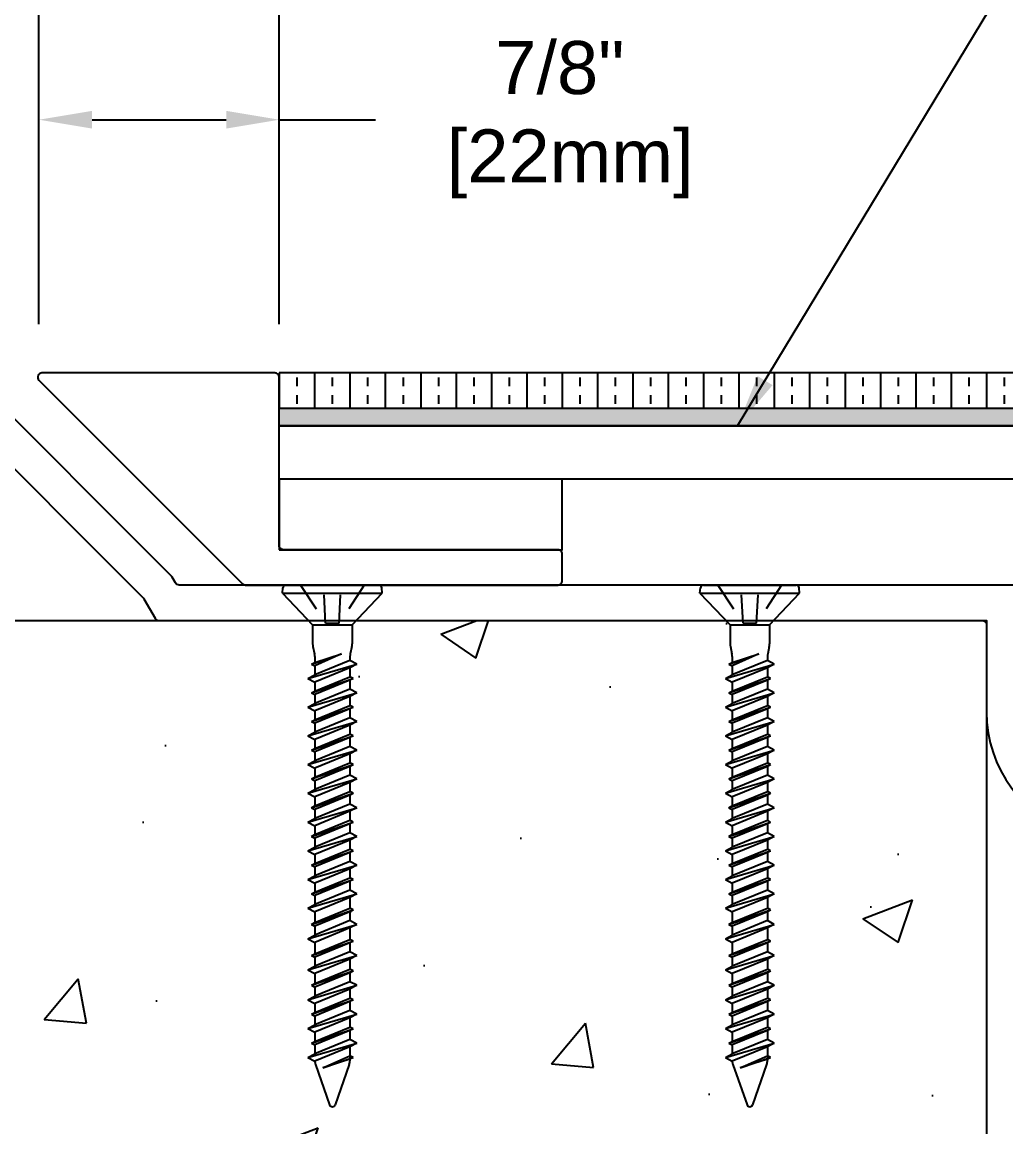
# Model space of a CAD drawing. Header units: inches. Extents: x -2.5 to 41.1, y -5.8 to 5.
# Drawn here: x 3.857 to 7.334, y -2.573 to 1.335 of the extents above; entities that cross this region are included whole.
import ezdxf

# ---------------------------------------------------------------- set-up
doc = ezdxf.new("R2010")
doc.units = ezdxf.units.IN
doc.header["$MEASUREMENT"] = 0
doc.linetypes.add('DASHED', pattern=[0.75, 0.5, -0.25])
for name, color, linetype in [('Anchors', 4, 'Continuous'), ('Conditions', 1, 'Continuous'), ('Dimensions', 3, 'Continuous'), ('Metals', 7, 'Continuous'), ('Text', 2, 'Continuous')]:
    doc.layers.add(name, color=color, linetype=linetype)
doc.styles.add('ARIAL', font='arial.ttf')
doc.dimstyles.new('Arial', dxfattribs={"dimscale": 1.5, "dimtxt": 0.125, "dimasz": 0.125, "dimexe": 0.125, "dimexo": 0.125, "dimgap": 0.125, "dimtad": 0, "dimtih": 1, "dimtoh": 1, "dimdec": 4, "dimzin": 0, "dimdsep": 46, "dimlunit": 4, "dimtxsty": 'ARIAL', "dimcen": 0.125, "dimadec": 0, "dimazin": 0, "dimtfac": 1, "dimtdec": 4, "dimtofl": 0, "dimtmove": 0, "dimatfit": 3, "dimfxl": 0, "dimfrac": 2, "dimtolj": 1, "dimtzin": 0, "dimarcsym": 0})

# ---------------------------------------------------------------- blocks, each defined once
blk = doc.blocks.new('*D14')
at = {"layer": 'Defpoints', "color": 0}
for p in [(3.6659, 4.1253), (3.1659, 0.0837), (3.6659, 0.0937)]:
    blk.add_point(p, dxfattribs=at)
at = {"layer": 'Dimensions', "color": 0, "lineweight": -2}
for p, q in [((3.1659, 0.2712), (3.1659, 4.3128)), ((3.6659, 0.2812), (3.6659, 4.3128)), ((2.9784, 4.1253), (2.7909, 4.1253)), ((3.8534, 4.1253), (4.0409, 4.1253))]:
    blk.add_line(p, q, dxfattribs=at)
at = {"layer": 'Dimensions', "color": 0}
for points in [[(2.9784, 4.1566), (2.9784, 4.0941), (3.1659, 4.1253)], [(3.8534, 4.1566), (3.8534, 4.0941), (3.6659, 4.1253)]]:
    blk.add_solid(points, dxfattribs=at)
at = {"layer": 'Dimensions', "color": 0, "insert": (4.6841, 4.1253), "char_height": 0.1875, "attachment_point": 5, "style": 'ARIAL'}
blk.add_mtext('\\A1;1/2"\\P [13mm]', dxfattribs=at)
blk = doc.blocks.new('*D16')
at = {"layer": 'Defpoints', "color": 0}
for p in [(15.3653, 4.5514), (3.1659, 0.0837), (15.3653, 0.0837)]:
    blk.add_point(p, dxfattribs=at)
at = {"layer": 'Dimensions', "color": 0, "lineweight": -2}
for p, q in [((3.1659, 0.2712), (3.1659, 4.7389)), ((15.3653, 0.2712), (15.3653, 4.7389)), ((3.3534, 4.5514), (8.6534, 4.5514)), ((15.1778, 4.5514), (10.0917, 4.5514))]:
    blk.add_line(p, q, dxfattribs=at)
at = {"layer": 'Dimensions', "color": 0}
for points in [[(3.3534, 4.5827), (3.3534, 4.5202), (3.1659, 4.5514)], [(15.1778, 4.5827), (15.1778, 4.5202), (15.3653, 4.5514)]]:
    blk.add_solid(points, dxfattribs=at)
at = {"layer": 'Dimensions', "color": 0, "insert": (9.3725, 4.5514), "char_height": 0.1875, "attachment_point": 5, "style": 'ARIAL'}
blk.add_mtext('\\A1;1\'-0 3/16"\\P [310mm]', dxfattribs=at)
blk = doc.blocks.new('A$C63CB1885')
for p, q in [((-0.1762, 0), (-0.1747, 0.0182)), ((-0.1762, 0), (0.1762, 0)), ((-0.1762, 0), (-0.0698, -0.1125)), ((-0.1634, 0.0285), (0.1634, 0.0285)), ((0.0698, -0.1125), (0.1762, 0)), ((0.1762, 0), (0.1747, 0.0182)), ((-0.0698, -0.1125), (0.0698, -0.1125)), ((-0.0698, -0.1125), (-0.0698, -0.1796)), ((0.0698, -0.1125), (0.0698, -0.1796)), ((-0.0687, -0.1892), (-0.0633, -0.2152)), ((0.0687, -0.1892), (0.0633, -0.2152)), ((-0.0737, -0.2511), (0.0321, -0.2146)), ((-0.0623, -0.2248), (-0.0622, -0.2449)), ((-0.0622, -0.2449), (0.0321, -0.2146)), ((0.0321, -0.2146), (-0.0622, -0.2573)), ((0.0622, -0.2248), (0.0622, -0.2382)), ((-0.0863, -0.3019), (0.0862, -0.2511)), ((-0.0737, -0.2511), (-0.0622, -0.2449)), ((-0.0737, -0.2511), (-0.0622, -0.2573)), ((0.0622, -0.2382), (-0.0622, -0.289)), ((-0.0622, -0.2573), (-0.0622, -0.289)), ((0.0622, -0.264), (-0.0622, -0.3148)), ((0.0862, -0.2511), (0.0622, -0.264)), ((0.0622, -0.264), (0.0622, -0.2957)), ((0.0862, -0.2511), (0.0622, -0.2382)), ((-0.0863, -0.3019), (-0.0622, -0.289)), ((-0.0863, -0.3019), (-0.0622, -0.3148)), ((-0.0737, -0.3527), (0.0737, -0.3019)), ((-0.0622, -0.3465), (0.0622, -0.2957)), ((0.0622, -0.308), (-0.0622, -0.3588)), ((0.0737, -0.3019), (0.0622, -0.2957)), ((0.0737, -0.3019), (0.0622, -0.308)), ((0.0622, -0.308), (0.0622, -0.3397)), ((-0.0737, -0.3527), (-0.0622, -0.3465)), ((-0.0622, -0.3148), (-0.0622, -0.3465)), ((0.0622, -0.3397), (-0.0622, -0.3905)), ((0.0862, -0.3527), (0.0622, -0.3397)), ((-0.0863, -0.4034), (0.0862, -0.3527)), ((-0.0863, -0.4034), (-0.0622, -0.3905)), ((-0.0737, -0.3527), (-0.0622, -0.3588)), ((-0.0622, -0.3588), (-0.0622, -0.3905)), ((0.0622, -0.3656), (-0.0622, -0.4164)), ((0.0862, -0.3527), (0.0622, -0.3656)), ((0.0622, -0.3656), (0.0622, -0.3973)), ((-0.0863, -0.4034), (-0.0622, -0.4164)), ((-0.0737, -0.4542), (0.0737, -0.4034)), ((-0.0622, -0.4481), (0.0622, -0.3973)), ((0.0622, -0.4096), (-0.0622, -0.4604)), ((-0.0622, -0.4164), (-0.0622, -0.4481)), ((0.0737, -0.4034), (0.0622, -0.3973)), ((0.0737, -0.4034), (0.0622, -0.4096)), ((0.0622, -0.4096), (0.0622, -0.4413)), ((-0.0863, -0.505), (0.0862, -0.4542)), ((-0.0737, -0.4542), (-0.0622, -0.4481)), ((-0.0737, -0.4542), (-0.0622, -0.4604)), ((0.0622, -0.4413), (-0.0622, -0.4921)), ((-0.0622, -0.4604), (-0.0622, -0.4921)), ((0.0622, -0.4671), (-0.0622, -0.5179)), ((0.0862, -0.4542), (0.0622, -0.4671)), ((0.0622, -0.4671), (0.0622, -0.4988)), ((0.0862, -0.4542), (0.0622, -0.4413)), ((-0.0863, -0.505), (-0.0622, -0.4921)), ((-0.0863, -0.505), (-0.0622, -0.5179)), ((-0.0737, -0.5558), (0.0737, -0.505)), ((-0.0622, -0.5496), (0.0622, -0.4988)), ((0.0737, -0.505), (0.0622, -0.4988)), ((0.0737, -0.505), (0.0622, -0.5112)), ((0.0622, -0.5112), (-0.0622, -0.5619)), ((-0.0622, -0.5179), (-0.0622, -0.5496)), ((0.0622, -0.5429), (-0.0622, -0.5936)), ((0.0622, -0.5112), (0.0622, -0.5429)), ((0.0862, -0.5558), (0.0622, -0.5429)), ((-0.0863, -0.6066), (0.0862, -0.5558)), ((-0.0737, -0.5558), (-0.0622, -0.5496)), ((-0.0737, -0.5558), (-0.0622, -0.5619)), ((-0.0622, -0.5619), (-0.0622, -0.5936)), ((0.0622, -0.5687), (-0.0622, -0.6195)), ((0.0862, -0.5558), (0.0622, -0.5687)), ((0.0622, -0.5687), (0.0622, -0.6004)), ((-0.0863, -0.6066), (-0.0622, -0.5936)), ((-0.0863, -0.6066), (-0.0622, -0.6195)), ((-0.0737, -0.6573), (0.0737, -0.6066)), ((-0.0622, -0.6512), (0.0622, -0.6004)), ((0.0622, -0.6127), (-0.0622, -0.6635)), ((-0.0622, -0.6195), (-0.0622, -0.6512)), ((0.0737, -0.6066), (0.0622, -0.6004)), ((0.0737, -0.6066), (0.0622, -0.6127)), ((0.0622, -0.6127), (0.0622, -0.6444)), ((-0.0863, -0.7081), (0.0862, -0.6573)), ((-0.0737, -0.6573), (-0.0622, -0.6512)), ((-0.0737, -0.6573), (-0.0622, -0.6635)), ((0.0622, -0.6444), (-0.0622, -0.6952)), ((-0.0622, -0.6635), (-0.0622, -0.6952)), ((0.0862, -0.6573), (0.0622, -0.6703)), ((0.0862, -0.6573), (0.0622, -0.6444)), ((-0.0863, -0.7081), (-0.0622, -0.6952)), ((0.0622, -0.6703), (-0.0622, -0.721)), ((-0.0622, -0.7527), (0.0622, -0.702)), ((0.0622, -0.6703), (0.0622, -0.702)), ((0.0737, -0.7081), (0.0622, -0.702)), ((-0.0863, -0.7081), (-0.0622, -0.721)), ((-0.0737, -0.7589), (0.0737, -0.7081)), ((0.0622, -0.7143), (-0.0622, -0.7651)), ((-0.0622, -0.721), (-0.0622, -0.7527)), ((0.0737, -0.7081), (0.0622, -0.7143)), ((0.0622, -0.7143), (0.0622, -0.746)), ((-0.0863, -0.8097), (0.0862, -0.7589)), ((-0.0737, -0.7589), (-0.0622, -0.7527)), ((-0.0737, -0.7589), (-0.0622, -0.7651)), ((0.0622, -0.746), (-0.0622, -0.7968)), ((-0.0622, -0.7651), (-0.0622, -0.7967)), ((0.0622, -0.7718), (-0.0622, -0.8226)), ((0.0862, -0.7589), (0.0622, -0.7718)), ((0.0622, -0.7718), (0.0622, -0.8035)), ((0.0862, -0.7589), (0.0622, -0.746)), ((-0.0863, -0.8097), (-0.0622, -0.7968)), ((-0.0863, -0.8097), (-0.0622, -0.8226)), ((-0.0737, -0.8605), (0.0737, -0.8097)), ((-0.0622, -0.8543), (0.0622, -0.8035)), ((0.0622, -0.8159), (-0.0622, -0.8666)), ((0.0737, -0.8097), (0.0622, -0.8035)), ((0.0737, -0.8097), (0.0622, -0.8159)), ((0.0622, -0.8159), (0.0622, -0.8475)), ((-0.0737, -0.8605), (-0.0622, -0.8543)), ((-0.0622, -0.8226), (-0.0622, -0.8543)), ((0.0622, -0.8475), (-0.0622, -0.8983)), ((0.0862, -0.8605), (0.0622, -0.8475)), ((-0.0863, -0.9112), (0.0862, -0.8605)), ((-0.0863, -0.9112), (-0.0622, -0.8983)), ((-0.0737, -0.8605), (-0.0622, -0.8666)), ((-0.0622, -0.8666), (-0.0622, -0.8983)), ((0.0622, -0.8734), (-0.0622, -0.9242)), ((0.0862, -0.8605), (0.0622, -0.8734)), ((0.0622, -0.8734), (0.0622, -0.9051)), ((-0.0863, -0.9112), (-0.0622, -0.9242)), ((-0.0737, -0.962), (0.0737, -0.9112)), ((-0.0622, -0.9559), (0.0622, -0.9051)), ((0.0622, -0.9174), (-0.0622, -0.9682)), ((-0.0622, -0.9242), (-0.0622, -0.9558)), ((0.0737, -0.9112), (0.0622, -0.9051)), ((0.0737, -0.9112), (0.0622, -0.9174)), ((0.0622, -0.9174), (0.0622, -0.9491)), ((-0.0863, -1.0128), (0.0862, -0.962)), ((-0.0737, -0.962), (-0.0622, -0.9559)), ((-0.0737, -0.962), (-0.0622, -0.9682)), ((0.0622, -0.9491), (-0.0622, -0.9999)), ((-0.0622, -0.9682), (-0.0622, -0.9999)), ((0.0622, -0.975), (-0.0622, -1.0257)), ((0.0862, -0.962), (0.0622, -0.975)), ((0.0622, -0.975), (0.0622, -1.0066)), ((0.0862, -0.962), (0.0622, -0.9491)), ((-0.0863, -1.0128), (-0.0622, -0.9999)), ((-0.0863, -1.0128), (-0.0622, -1.0257)), ((-0.0737, -1.0636), (0.0737, -1.0128)), ((-0.0622, -1.0574), (0.0622, -1.0066)), ((0.0737, -1.0128), (0.0622, -1.0066)), ((0.0737, -1.0128), (0.0622, -1.019)), ((0.0622, -1.019), (-0.0622, -1.0698)), ((-0.0622, -1.0257), (-0.0622, -1.0574)), ((0.0622, -1.0507), (-0.0622, -1.1015)), ((0.0622, -1.019), (0.0622, -1.0507)), ((0.0862, -1.0636), (0.0622, -1.0507)), ((-0.0863, -1.1144), (0.0862, -1.0636)), ((-0.0737, -1.0636), (-0.0622, -1.0574)), ((-0.0737, -1.0636), (-0.0622, -1.0698)), ((-0.0622, -1.0697), (-0.0622, -1.1014)), ((0.0622, -1.0765), (-0.0622, -1.1273)), ((0.0862, -1.0636), (0.0622, -1.0765)), ((0.0622, -1.0765), (0.0622, -1.1145)), ((-0.0863, -1.1144), (-0.0622, -1.1015)), ((-0.0863, -1.1144), (-0.0622, -1.1273)), ((-0.0737, -1.1715), (0.0737, -1.1207)), ((-0.0622, -1.1653), (0.0622, -1.1145)), ((0.0622, -1.1269), (-0.0622, -1.1776)), ((-0.0622, -1.1273), (-0.0622, -1.1653)), ((0.0737, -1.1207), (0.0622, -1.1145)), ((0.0737, -1.1207), (0.0622, -1.1269)), ((0.0622, -1.1269), (0.0622, -1.1585)), ((-0.0863, -1.2223), (0.0862, -1.1715)), ((-0.0737, -1.1715), (-0.0622, -1.1653)), ((-0.0737, -1.1715), (-0.0622, -1.1776)), ((0.0622, -1.1585), (-0.0622, -1.2093)), ((0.0862, -1.1715), (0.0622, -1.1844)), ((0.0862, -1.1715), (0.0622, -1.1585)), ((-0.0863, -1.2223), (-0.0622, -1.2093)), ((-0.0622, -1.1776), (-0.0622, -1.2093)), ((0.0622, -1.1844), (-0.0622, -1.2352)), ((0.0622, -1.1844), (0.0622, -1.2247)), ((-0.0863, -1.2223), (-0.0622, -1.2352)), ((-0.0737, -1.2816), (0.0737, -1.2308)), ((-0.0622, -1.2754), (0.0622, -1.2247)), ((-0.0622, -1.2352), (-0.0622, -1.2754)), ((0.0622, -1.237), (-0.0622, -1.2878)), ((0.0737, -1.2308), (0.0622, -1.2247)), ((0.0737, -1.2308), (0.0622, -1.237)), ((0.0622, -1.237), (0.0622, -1.2687)), ((-0.0863, -1.3324), (0.0862, -1.2816)), ((-0.0737, -1.2816), (-0.0622, -1.2754)), ((-0.0737, -1.2816), (-0.0622, -1.2878)), ((0.0622, -1.2687), (-0.0622, -1.3195)), ((-0.0622, -1.2877), (-0.0622, -1.3194)), ((0.0862, -1.2816), (0.0622, -1.2945)), ((0.0862, -1.2816), (0.0622, -1.2687)), ((-0.0863, -1.3324), (-0.0622, -1.3195)), ((0.0622, -1.2945), (-0.0622, -1.3453)), ((0.0622, -1.2945), (0.0622, -1.3303)), ((-0.0863, -1.3324), (-0.0622, -1.3453)), ((-0.0737, -1.3872), (0.0737, -1.3365)), ((-0.0622, -1.3811), (0.0622, -1.3303)), ((0.0622, -1.3426), (-0.0622, -1.3934)), ((-0.0622, -1.3453), (-0.0622, -1.381)), ((0.0737, -1.3365), (0.0622, -1.3303)), ((0.0737, -1.3365), (0.0622, -1.3426)), ((0.0622, -1.3426), (0.0622, -1.3743)), ((-0.0863, -1.438), (0.0862, -1.3872)), ((-0.0737, -1.3872), (-0.0622, -1.3811)), ((-0.0737, -1.3872), (-0.0622, -1.3934)), ((0.0622, -1.3743), (-0.0622, -1.4251)), ((-0.0622, -1.3934), (-0.0622, -1.4251)), ((0.0622, -1.4002), (-0.0622, -1.4509)), ((0.0862, -1.3872), (0.0622, -1.4002)), ((0.0622, -1.4002), (0.0622, -1.4326)), ((0.0862, -1.3872), (0.0622, -1.3743)), ((-0.0863, -1.438), (-0.0622, -1.4251)), ((-0.0863, -1.438), (-0.0622, -1.4509)), ((-0.0737, -1.4895), (0.0737, -1.4387)), ((-0.0622, -1.4833), (0.0622, -1.4326)), ((0.0622, -1.4449), (-0.0622, -1.4957)), ((0.0737, -1.4387), (0.0622, -1.4326)), ((0.0737, -1.4387), (0.0622, -1.4449)), ((0.0622, -1.4449), (0.0622, -1.4766)), ((-0.0737, -1.4895), (-0.0622, -1.4833)), ((-0.0622, -1.4509), (-0.0622, -1.4833)), ((0.0622, -1.4766), (-0.0622, -1.5274)), ((0.0862, -1.4895), (0.0622, -1.4766)), ((-0.0863, -1.5403), (0.0862, -1.4895)), ((-0.0737, -1.4895), (-0.0622, -1.4957)), ((-0.0622, -1.4956), (-0.0621, -1.5273)), ((0.0622, -1.5024), (-0.0622, -1.5532)), ((0.0862, -1.4895), (0.0622, -1.5024)), ((0.0622, -1.5024), (0.0622, -1.5348)), ((-0.0863, -1.5403), (-0.0622, -1.5274)), ((-0.0863, -1.5403), (-0.0622, -1.5532)), ((-0.0737, -1.5918), (0.0737, -1.541)), ((-0.0622, -1.5856), (0.0622, -1.5348)), ((0.0622, -1.5471), (-0.0622, -1.5979)), ((-0.0621, -1.5532), (-0.0621, -1.5856)), ((0.0737, -1.541), (0.0622, -1.5348)), ((0.0737, -1.541), (0.0622, -1.5471)), ((0.0622, -1.5471), (0.0622, -1.5788)), ((-0.0863, -1.6425), (0.0862, -1.5918)), ((-0.0737, -1.5918), (-0.0622, -1.5856)), ((-0.0737, -1.5918), (-0.0622, -1.5979)), ((0.0622, -1.5788), (-0.0622, -1.6296)), ((-0.0621, -1.5979), (-0.0621, -1.6296)), ((0.0862, -1.5918), (0.0622, -1.6047)), ((0.0862, -1.5918), (0.0622, -1.5788)), ((-0.0863, -1.6425), (-0.0622, -1.6296)), ((0.0622, -1.6047), (-0.0622, -1.6555)), ((-0.0335, -1.6795), (0.0622, -1.6364)), ((0.0622, -1.6047), (0.0622, -1.6522)), ((0.0737, -1.6425), (0.0622, -1.6364)), ((-0.0863, -1.6425), (-0.0622, -1.6555)), ((-0.0596, -1.6676), (-0.0096, -1.8103)), ((-0.0335, -1.6795), (0.0737, -1.6425)), ((0.0622, -1.6487), (-0.0335, -1.6795)), ((0.0596, -1.6676), (0.0096, -1.8103)), ((0.0737, -1.6425), (0.0622, -1.6487))]:
    blk.add_line(p, q)
at = {"linetype": 'DASHED', "ltscale": 0.025}
for p, q in [((-0.1125, 0.0285), (-0.024, -0.1065)), ((-0.024, -0.1065), (-0.0311, 0.0283)), ((0.024, -0.1065), (0.0311, 0.0285)), ((0.1125, 0.0285), (0.024, -0.1065)), ((-0.024, -0.1065), (0.024, -0.1065))]:
    blk.add_line(p, q, dxfattribs=at)
for centre, radius, start, end in [((-0.1634, 0.0173), 0.0112, 90, 175), ((0.1634, 0.0173), 0.0112, 5, 90), ((-0.0233, -0.1796), 0.0465, 180, 191.9357), ((0.0233, -0.1796), 0.0465, 348.0643, 0), ((-0.1088, -0.2248), 0.0465, 0, 11.9357), ((0.1087, -0.2248), 0.0465, 168.0643, 180), ((-0.0158, -1.6522), 0.0465, 183.9476, 199.3058), ((0.0158, -1.6522), 0.0465, 340.6942, 0), ((0, -1.806), 0.0106, 204.1001, 335.8999)]:
    blk.add_arc(centre, radius, start, end)
blk = doc.blocks.new('TF316134')
blk.add_blockref('A$C63CB1885', (0, -0.0285))
blk = doc.blocks.new('*D17')
at = {"layer": 'Defpoints', "color": 0}
for p in [(3.9163, 0.9894), (3.6659, 0.0937), (3.9163, 0.0787)]:
    blk.add_point(p, dxfattribs=at)
at = {"layer": 'Dimensions', "color": 0, "lineweight": -2}
for p, q in [((3.6659, 0.2812), (3.6659, 1.1769)), ((3.9163, 0.2662), (3.9163, 1.1769)), ((3.4784, 0.9894), (3.0234, 0.9894)), ((4.1038, 0.9894), (4.2913, 0.9894))]:
    blk.add_line(p, q, dxfattribs=at)
at = {"layer": 'Dimensions', "color": 0}
for points in [[(3.4784, 1.0207), (3.4784, 0.9582), (3.6659, 0.9894)], [(4.1038, 1.0207), (4.1038, 0.9582), (3.9163, 0.9894)]]:
    blk.add_solid(points, dxfattribs=at)
at = {"layer": 'Dimensions', "color": 0, "insert": (2.4531, 0.9894), "char_height": 0.1875, "attachment_point": 5, "style": 'ARIAL'}
blk.add_mtext('\\A1;1/4"\\P [6mm]', dxfattribs=at)
blk = doc.blocks.new('*D18')
at = {"layer": 'Defpoints', "color": 0}
for p in [(2.1659, -0.7713), (7.2656, -4.5861), (7.2656, -5.3639)]:
    blk.add_point(p, dxfattribs=at)
at = {"layer": 'Dimensions', "color": 0, "lineweight": -2}
for p, q in [((2.1659, -0.9588), (2.1659, -5.5514)), ((7.2656, -4.7736), (7.2656, -5.5514)), ((2.3534, -5.3639), (3.7411, -5.3639)), ((7.0781, -5.3639), (5.1908, -5.3639))]:
    blk.add_line(p, q, dxfattribs=at)
at = {"layer": 'Dimensions', "color": 0}
for points in [[(2.3534, -5.3327), (2.3534, -5.3952), (2.1659, -5.3639)], [(7.0781, -5.3327), (7.0781, -5.3952), (7.2656, -5.3639)]]:
    blk.add_solid(points, dxfattribs=at)
at = {"layer": 'Dimensions', "color": 0, "insert": (4.4659, -5.3639), "char_height": 0.1875, "attachment_point": 5, "style": 'ARIAL'}
blk.add_mtext('\\A1;5 1/8"\\P [130mm]', dxfattribs=at)
blk = doc.blocks.new('*D19')
at = {"layer": 'Defpoints', "color": 0}
for p in [(3.9163, 0.9894), (3.9163, 0.0787), (4.7656, 0.0787)]:
    blk.add_point(p, dxfattribs=at)
at = {"layer": 'Dimensions', "color": 0, "lineweight": -2}
for p, q in [((3.9163, 0.2662), (3.9163, 1.1769)), ((4.7656, 0.2662), (4.7656, 1.1769)), ((4.1038, 0.9894), (4.5781, 0.9894)), ((4.7656, 0.9894), (5.1056, 0.9894))]:
    blk.add_line(p, q, dxfattribs=at)
at = {"layer": 'Dimensions', "color": 0}
for points in [[(4.1038, 1.0207), (4.1038, 0.9582), (3.9163, 0.9894)], [(4.5781, 1.0207), (4.5781, 0.9582), (4.7656, 0.9894)]]:
    blk.add_solid(points, dxfattribs=at)
at = {"layer": 'Dimensions', "color": 0, "insert": (5.7576, 0.9894), "char_height": 0.1875, "attachment_point": 5, "style": 'ARIAL'}
blk.add_mtext('\\A1;7/8"\\P [22mm]', dxfattribs=at)
blk = doc.blocks.new('*D20')
at = {"layer": 'Defpoints', "color": 0}
for p in [(3.9163, 3.6001), (3.9163, 0.0787), (14.6194, 0.0787)]:
    blk.add_point(p, dxfattribs=at)
at = {"layer": 'Dimensions', "color": 0, "lineweight": -2}
for p, q in [((3.9163, 0.2662), (3.9163, 3.7876)), ((14.6194, 0.2662), (14.6194, 3.7876)), ((4.1038, 3.6001), (8.5948, 3.6001)), ((14.4319, 3.6001), (10.0445, 3.6001))]:
    blk.add_line(p, q, dxfattribs=at)
at = {"layer": 'Dimensions', "color": 0}
for points in [[(4.1038, 3.6313), (4.1038, 3.5688), (3.9163, 3.6001)], [(14.4319, 3.6313), (14.4319, 3.5688), (14.6194, 3.6001)]]:
    blk.add_solid(points, dxfattribs=at)
at = {"layer": 'Dimensions', "color": 0, "insert": (9.3196, 3.6001), "char_height": 0.1875, "attachment_point": 5, "style": 'ARIAL'}
blk.add_mtext('\\A1;10 11/16"\\P [272mm]', dxfattribs=at)
blk = doc.blocks.new('NBT123')
blk.add_lwpolyline([(-0.985, 0.61, 0.414214), (-1, 0.625), (-1.8238, 0.625, 0.668179), (-1.8344, 0.5994), (-1.1144, -0.1206, 0.198912), (-1.1038, -0.125), (0, -0.125, 0.414214), (0.015, -0.11), (0.015, -0.015, 0.414214), (0, 0), (-0.97, 0, -0.414214), (-0.985, 0.015)], format="xyb", close=True)
blk = doc.blocks.new('*D23')
at = {"layer": 'Defpoints', "color": 0}
for p in [(13.7656, 2.7545), (4.7656, 0.0787), (13.7656, 0.0787)]:
    blk.add_point(p, dxfattribs=at)
at = {"layer": 'Dimensions', "color": 0, "lineweight": -2}
for p, q in [((4.7656, 0.2662), (4.7656, 2.942)), ((13.7656, 0.2662), (13.7656, 2.942)), ((4.9531, 2.7545), (8.619, 2.7545)), ((13.5781, 2.7545), (10.0688, 2.7545))]:
    blk.add_line(p, q, dxfattribs=at)
at = {"layer": 'Dimensions', "color": 0}
for points in [[(4.9531, 2.7857), (4.9531, 2.7232), (4.7656, 2.7545)], [(13.5781, 2.7857), (13.5781, 2.7232), (13.7656, 2.7545)]]:
    blk.add_solid(points, dxfattribs=at)
at = {"layer": 'Dimensions', "color": 0, "insert": (9.3439, 2.7545), "char_height": 0.1875, "attachment_point": 5, "style": 'ARIAL'}
blk.add_mtext('\\A1;9"\\P [229mm]', dxfattribs=at)
blk = doc.blocks.new('AB1X14')
blk.add_lwpolyline([(-0.5, 0), (0.5, 0), (0.5, 0.25), (-0.5, 0.25)], close=True)
blk = doc.blocks.new('*U30')
for p, q in [((9, 0.125), (0, 0.125)), ((0, 0.125), (0, 0)), ((0, 0.125), (0, 0)), ((0.125, 0.125), (0.125, 0)), ((0.25, 0.125), (0.25, 0)), ((0.375, 0.125), (0.375, 0)), ((0.5, 0.125), (0.5, 0)), ((0.625, 0.125), (0.625, 0)), ((0.75, 0.125), (0.75, 0)), ((0.875, 0.125), (0.875, 0)), ((1, 0.125), (1, 0)), ((1.125, 0.125), (1.125, 0)), ((1.25, 0.125), (1.25, 0)), ((1.375, 0.125), (1.375, 0)), ((1.5, 0.125), (1.5, 0)), ((1.625, 0.125), (1.625, 0)), ((1.75, 0.125), (1.75, 0)), ((1.875, 0.125), (1.875, 0)), ((2, 0.125), (2, 0)), ((2.125, 0.125), (2.125, 0)), ((2.25, 0.125), (2.25, 0)), ((2.375, 0.125), (2.375, 0)), ((2.5, 0.125), (2.5, 0)), ((0.0625, 0.109375), (0.0625, 0.078125)), ((0.1875, 0.109375), (0.1875, 0.078125)), ((0.3125, 0.109375), (0.3125, 0.078125)), ((0.4375, 0.109375), (0.4375, 0.078125)), ((0.5625, 0.109375), (0.5625, 0.078125)), ((0.6875, 0.109375), (0.6875, 0.078125)), ((0.8125, 0.109375), (0.8125, 0.078125)), ((0.9375, 0.109375), (0.9375, 0.078125)), ((1.0625, 0.109375), (1.0625, 0.078125)), ((1.1875, 0.109375), (1.1875, 0.078125)), ((1.3125, 0.109375), (1.3125, 0.078125)), ((1.4375, 0.109375), (1.4375, 0.078125)), ((1.5625, 0.109375), (1.5625, 0.078125)), ((1.6875, 0.109375), (1.6875, 0.078125)), ((1.8125, 0.109375), (1.8125, 0.078125)), ((1.9375, 0.109375), (1.9375, 0.078125)), ((2.0625, 0.109375), (2.0625, 0.078125)), ((2.1875, 0.109375), (2.1875, 0.078125)), ((2.3125, 0.109375), (2.3125, 0.078125)), ((2.4375, 0.109375), (2.4375, 0.078125)), ((2.5625, 0.109375), (2.5625, 0.078125)), ((0.0625, 0.046875), (0.0625, 0.015625)), ((0.1875, 0.046875), (0.1875, 0.015625)), ((0.3125, 0.046875), (0.3125, 0.015625)), ((0.4375, 0.046875), (0.4375, 0.015625)), ((0.5625, 0.046875), (0.5625, 0.015625)), ((0.6875, 0.046875), (0.6875, 0.015625)), ((0.8125, 0.046875), (0.8125, 0.015625)), ((0.9375, 0.046875), (0.9375, 0.015625)), ((1.0625, 0.046875), (1.0625, 0.015625)), ((1.1875, 0.046875), (1.1875, 0.015625)), ((1.3125, 0.046875), (1.3125, 0.015625)), ((1.4375, 0.046875), (1.4375, 0.015625)), ((1.5625, 0.046875), (1.5625, 0.015625)), ((1.6875, 0.046875), (1.6875, 0.015625)), ((1.8125, 0.046875), (1.8125, 0.015625)), ((1.9375, 0.046875), (1.9375, 0.015625)), ((2.0625, 0.046875), (2.0625, 0.015625)), ((2.1875, 0.046875), (2.1875, 0.015625)), ((2.3125, 0.046875), (2.3125, 0.015625)), ((2.4375, 0.046875), (2.4375, 0.015625)), ((2.5625, 0.046875), (2.5625, 0.015625)), ((0, 0), (9, 0))]:
    blk.add_line(p, q)
blk = doc.blocks.new('NBA60110')
for points in [[(5.55, 0.125), (2.246, 0.125, -0.267949), (2.233, 0.1325), (2.221, 0.1533, 0.065543), (2.2186, 0.1564), (1.5044, 0.8706, 0.198912)], [(1.4526, 0.7456), (2.1186, 0.0796, -0.065543), (2.121, 0.0765), (2.1608, 0.0075, 0.267949), (2.1738, 0), (5.085, 0, -0.414214), (5.1, -0.015), (5.1, -0.325, 0.738322), (5.922, -0.5782, 0.436073)]]:
    blk.add_lwpolyline(points, format="xyb")

msp = doc.modelspace()

# ---------------------------------------------------------------- hatches: boundary and pattern name
at = {"layer": 'Conditions'}
msp.add_hatch(color=256, dxfattribs=at).paths.add_polyline_path([(4.76564, -0.03125), (4.76564, -0.09375), (13.76564, -0.09375), (13.76564, -0.03125)])
h = msp.add_hatch(dxfattribs=at)
h.set_pattern_fill('AR-CONC', color=256, scale=0.25, style=0)
h.paths.add_polyline_path([(4.89132, -2.13574), (4.86723, -2.12277), (4.89132, -2.10979), (4.89132, -2.07819), (4.87978, -2.07198), (4.89131, -2.06578), (4.89131, -2.0301), (4.86723, -2.01713), (4.89131, -2.00417), (4.89131, -1.97255), (4.87978, -1.96635), (4.89131, -1.96015), (4.8913, -1.91997), (4.86723, -1.90701), (4.8913, -1.89404), (4.8913, -1.86242), (4.87978, -1.85622), (4.8913, -1.85003), (4.8913, -1.81208), (4.86723, -1.79913), (4.89129, -1.78617), (4.89129, -1.75454), (4.87978, -1.74834), (4.89129, -1.74215), (4.89129, -1.71052), (4.86723, -1.69756), (4.89129, -1.68461), (4.89128, -1.65297), (4.87978, -1.64678), (4.89128, -1.64059), (4.89128, -1.60895), (4.86723, -1.596), (4.89128, -1.58305), (4.89128, -1.5514), (4.87978, -1.54522), (4.89127, -1.53903), (4.89127, -1.50738), (4.86723, -1.49444), (4.89127, -1.48149), (4.89127, -1.44984), (4.87978, -1.44366), (4.89127, -1.43748), (4.89126, -1.40582), (4.86723, -1.39288), (4.89126, -1.37993), (4.89126, -1.34827), (4.87978, -1.34209), (4.89126, -1.33592), (4.89126, -1.30425), (4.86723, -1.29131), (4.89125, -1.27837), (4.89125, -1.2467), (4.87978, -1.24053), (4.89125, -1.23436), (4.89125, -1.20268), (4.86723, -1.18975), (4.89125, -1.17682), (4.89124, -1.14514), (4.87978, -1.13897), (4.89124, -1.1328), (4.89124, -1.10112), (4.86723, -1.08819), (4.89124, -1.07526), (4.89124, -1.04357), (4.87978, -1.03741), (4.89123, -1.03124), (4.89123, -0.99955), (4.86723, -0.98663), (4.89123, -0.9737), (4.89123, -0.94201), (4.87978, -0.93584), (4.89123, -0.92968), (4.89123, -0.90954, 0.0520878), (4.89022, -0.89993), (4.88473, -0.87396, -0.0521265), (4.88373, -0.86435), (4.88373, -0.79725), (4.86858, -0.78125), (2.73399, -0.78125), (2.7292, -0.80393, 0.0521265), (2.72819, -0.81355), (2.72819, -0.82692), (2.75219, -0.83984), (2.72819, -0.85277), (2.72819, -0.88446), (2.73964, -0.89063), (2.72819, -0.89679), (2.72819, -0.92848), (2.75219, -0.94141), (2.72819, -0.95433), (2.72819, -0.98602), (2.73964, -0.99219), (2.72819, -0.99835), (2.72819, -1.03004), (2.75219, -1.04297), (2.72819, -1.05589), (2.72819, -1.08759), (2.73964, -1.09375), (2.72819, -1.09991), (2.72819, -1.13161), (2.75219, -1.14453), (2.72819, -1.15746), (2.72819, -1.18915), (2.73964, -1.19531), (2.72819, -1.20148), (2.72819, -1.23317), (2.75219, -1.24609), (2.72819, -1.25902), (2.72819, -1.29071), (2.73964, -1.29688), (2.72819, -1.30304), (2.72819, -1.33473), (2.75219, -1.34766), (2.72819, -1.36058), (2.72819, -1.39227), (2.73964, -1.39844), (2.72819, -1.4046), (2.72819, -1.43629), (2.75219, -1.44922), (2.72819, -1.46214), (2.72819, -1.49384), (2.73964, -1.5), (2.72819, -1.50616), (2.72819, -1.53786), (2.75219, -1.55078), (2.72819, -1.56371), (2.72819, -1.5954), (2.73964, -1.60156), (2.72819, -1.60773), (2.72819, -1.63942), (2.75219, -1.65234), (2.72819, -1.66527), (2.72819, -1.68915), (2.73964, -1.69531), (2.72819, -1.70148), (2.72819, -1.73317), (2.75219, -1.74609), (2.72819, -1.75902), (2.72819, -1.79071), (2.73964, -1.79688), (2.72819, -1.80304), (2.72819, -1.83473), (2.75219, -1.84766), (2.72819, -1.86058), (2.72819, -1.89227), (2.73964, -1.89844), (2.72819, -1.9046), (2.72819, -1.93629), (2.75219, -1.94922), (2.72819, -1.96214), (2.72819, -1.99384), (2.73964, -2), (2.72819, -2.00616), (2.72819, -2.03786), (2.75219, -2.05078), (2.72819, -2.06371), (2.72819, -2.0954), (2.73964, -2.10156), (2.72819, -2.10773), (2.72819, -2.13942), (2.75219, -2.15234), (2.72819, -2.16527), (2.72819, -2.19696), (2.73964, -2.20313), (2.72819, -2.20929), (2.72819, -2.24191, -0.084437), (2.72558, -2.25728), (2.67617, -2.39834, -0.709275), (2.6563, -2.4), (2.60631, -2.25728, -0.084437), (2.60369, -2.24191), (2.60369, -2.21605), (2.57969, -2.20313), (2.60369, -2.1902), (2.60369, -2.15851), (2.59225, -2.15234), (2.60369, -2.14618), (2.60369, -2.11449), (2.57969, -2.10156), (2.60369, -2.08864), (2.60369, -2.05694), (2.59225, -2.05078), (2.60369, -2.04462), (2.60369, -2.01292), (2.57969, -2), (2.60369, -1.98708), (2.60369, -1.95538), (2.59225, -1.94922), (2.60369, -1.94306), (2.60369, -1.91136), (2.57969, -1.89844), (2.60369, -1.88551), (2.60369, -1.85382), (2.59225, -1.84766), (2.60369, -1.84149), (2.60369, -1.8098), (2.57969, -1.79688), (2.60369, -1.78395), (2.60369, -1.75226), (2.59225, -1.74609), (2.60369, -1.73993), (2.60369, -1.71605), (2.57969, -1.70312), (2.60369, -1.6902), (2.60369, -1.65851), (2.59225, -1.65234), (2.60369, -1.64618), (2.60369, -1.61449), (2.57969, -1.60156), (2.60369, -1.58864), (2.60369, -1.55694), (2.59225, -1.55078), (2.60369, -1.54462), (2.60369, -1.51292), (2.57969, -1.5), (2.60369, -1.48708), (2.60369, -1.45538), (2.59225, -1.44922), (2.60369, -1.44306), (2.60369, -1.41136), (2.57969, -1.39844), (2.60369, -1.38551), (2.60369, -1.35382), (2.59225, -1.34766), (2.60369, -1.34149), (2.60369, -1.3098), (2.57969, -1.29688), (2.60369, -1.28395), (2.60369, -1.25226), (2.59225, -1.24609), (2.60369, -1.23993), (2.60369, -1.20824), (2.57969, -1.19531), (2.60369, -1.18239), (2.60369, -1.15069), (2.59225, -1.14453), (2.60369, -1.13837), (2.60369, -1.10667), (2.57969, -1.09375), (2.60369, -1.08083), (2.60369, -1.04913), (2.59225, -1.04297), (2.60369, -1.03681), (2.60369, -1.00511), (2.57969, -0.99219), (2.60369, -0.97926), (2.60369, -0.94757), (2.59225, -0.94141), (2.60369, -0.93524), (2.60369, -0.90355), (2.57969, -0.89063), (2.60369, -0.8777), (2.60369, -0.84601), (2.59225, -0.83984), (2.60369, -0.83368), (2.60369, -0.81355, 0.0521265), (2.60269, -0.80393), (2.59789, -0.78125), (2.01594, -0.78125), (2.01594, -0.09375), (0.17041, -0.09375), (0.17041, -4.58608), (7.26564, -4.58608), (7.26564, -0.79125, 0.4142136), (7.25564, -0.78125), (6.514, -0.78125), (6.49885, -0.79725), (6.49885, -0.86435, -0.0521265), (6.49785, -0.87396), (6.49236, -0.89993, 0.0521265), (6.49135, -0.90955), (6.49135, -0.92292), (6.51535, -0.93584), (6.49135, -0.94877), (6.49135, -0.98046), (6.5028, -0.98663), (6.49135, -0.99279), (6.49135, -1.02448), (6.51535, -1.03741), (6.49135, -1.05033), (6.49135, -1.08202), (6.5028, -1.08819), (6.49135, -1.09435), (6.49135, -1.12604), (6.51535, -1.13897), (6.49135, -1.15189), (6.49135, -1.18359), (6.5028, -1.18975), (6.49135, -1.19591), (6.49135, -1.22761), (6.51535, -1.24053), (6.49135, -1.25346), (6.49135, -1.28515), (6.5028, -1.29131), (6.49135, -1.29748), (6.49135, -1.32917), (6.51535, -1.34209), (6.49135, -1.35502), (6.49135, -1.38671), (6.5028, -1.39288), (6.49135, -1.39904), (6.49135, -1.43073), (6.51535, -1.44366), (6.49135, -1.45658), (6.49135, -1.48827), (6.5028, -1.49444), (6.49135, -1.5006), (6.49135, -1.53229), (6.51535, -1.54522), (6.49135, -1.55814), (6.49135, -1.58984), (6.5028, -1.596), (6.49135, -1.60216), (6.49135, -1.63386), (6.51535, -1.64678), (6.49135, -1.65971), (6.49135, -1.6914), (6.5028, -1.69756), (6.49135, -1.70373), (6.49135, -1.73542), (6.51535, -1.74834), (6.49135, -1.76127), (6.49135, -1.79928), (6.5028, -1.80544), (6.49135, -1.81161), (6.49135, -1.8433), (6.51535, -1.85622), (6.49135, -1.86915), (6.49135, -1.90941), (6.5028, -1.91557), (6.49135, -1.92173), (6.49135, -1.95343), (6.51535, -1.96635), (6.49135, -1.97928), (6.49135, -2.01504), (6.5028, -2.0212), (6.49135, -2.02737), (6.49135, -2.05906), (6.51535, -2.07198), (6.49135, -2.08491), (6.49135, -2.1173), (6.5028, -2.12346), (6.49135, -2.12963), (6.49135, -2.16132), (6.51535, -2.17425), (6.49135, -2.18717), (6.49135, -2.21956), (6.5028, -2.22573), (6.49135, -2.23189), (6.49135, -2.26358), (6.51535, -2.27651), (6.49135, -2.28943), (6.49135, -2.32112), (6.5028, -2.32729), (6.49135, -2.33345), (6.49135, -2.33697, -0.084437), (6.48874, -2.35234), (6.43933, -2.49339, -0.709275), (6.41946, -2.49506), (6.36947, -2.35234, -0.0665467), (6.36697, -2.34027), (6.34285, -2.32729), (6.36696, -2.31431), (6.36696, -2.28272), (6.35541, -2.27651), (6.36696, -2.27029), (6.36696, -2.238), (6.34285, -2.22503), (6.36695, -2.21205), (6.36695, -2.18046), (6.35541, -2.17425), (6.36695, -2.16804), (6.36695, -2.13574), (6.34285, -2.12277), (6.36695, -2.10979), (6.36694, -2.07819), (6.35541, -2.07198), (6.36694, -2.06578), (6.36694, -2.0301), (6.34285, -2.01713), (6.36694, -2.00417), (6.36694, -1.97255), (6.35541, -1.96635), (6.36693, -1.96015), (6.36693, -1.91997), (6.34285, -1.90701), (6.36693, -1.89404), (6.36693, -1.86242), (6.35541, -1.85622), (6.36693, -1.85003), (6.36692, -1.81208), (6.34285, -1.79913), (6.36692, -1.78617), (6.36692, -1.75454), (6.35541, -1.74834), (6.36692, -1.74215), (6.36691, -1.71052), (6.34285, -1.69756), (6.36691, -1.68461), (6.36691, -1.65297), (6.35541, -1.64678), (6.36691, -1.64059), (6.36691, -1.60895), (6.34285, -1.596), (6.36691, -1.58305), (6.3669, -1.5514), (6.35541, -1.54522), (6.3669, -1.53903), (6.3669, -1.50738), (6.34285, -1.49444), (6.3669, -1.48149), (6.36689, -1.44984), (6.35541, -1.44366), (6.36689, -1.43748), (6.36689, -1.40582), (6.34285, -1.39288), (6.36689, -1.37993), (6.36689, -1.34827), (6.35541, -1.34209), (6.36689, -1.33592), (6.36688, -1.30425), (6.34285, -1.29131), (6.36688, -1.27837), (6.36688, -1.2467), (6.35541, -1.24053), (6.36688, -1.23436), (6.36688, -1.20268), (6.34285, -1.18975), (6.36687, -1.17682), (6.36687, -1.14514), (6.35541, -1.13897), (6.36687, -1.1328), (6.36687, -1.10112), (6.34285, -1.08819), (6.36687, -1.07526), (6.36686, -1.04357), (6.35541, -1.03741), (6.36686, -1.03124), (6.36686, -0.99955), (6.34285, -0.98663), (6.36686, -0.9737), (6.36686, -0.94201), (6.35541, -0.93584), (6.36685, -0.92968), (6.36685, -0.90954, 0.0520878), (6.36585, -0.89993), (6.36036, -0.87396, -0.0521265), (6.35935, -0.86435), (6.35935, -0.79725), (6.34421, -0.78125), (5.03837, -0.78125), (5.02323, -0.79725), (5.02323, -0.86435, -0.0521265), (5.02222, -0.87396), (5.01673, -0.89993, 0.0521265), (5.01573, -0.90955), (5.01573, -0.92292), (5.03973, -0.93584), (5.01573, -0.94877), (5.01573, -0.98046), (5.02717, -0.98663), (5.01573, -0.99279), (5.01573, -1.02448), (5.03973, -1.03741), (5.01573, -1.05033), (5.01573, -1.08202), (5.02717, -1.08819), (5.01573, -1.09435), (5.01573, -1.12604), (5.03973, -1.13897), (5.01573, -1.15189), (5.01573, -1.18359), (5.02717, -1.18975), (5.01573, -1.19591), (5.01573, -1.22761), (5.03973, -1.24053), (5.01573, -1.25346), (5.01573, -1.28515), (5.02717, -1.29131), (5.01573, -1.29748), (5.01573, -1.32917), (5.03973, -1.34209), (5.01573, -1.35502), (5.01573, -1.38671), (5.02717, -1.39288), (5.01573, -1.39904), (5.01573, -1.43073), (5.03973, -1.44366), (5.01573, -1.45658), (5.01573, -1.48827), (5.02717, -1.49444), (5.01573, -1.5006), (5.01573, -1.53229), (5.03973, -1.54522), (5.01573, -1.55814), (5.01573, -1.58984), (5.02717, -1.596), (5.01573, -1.60216), (5.01573, -1.63386), (5.03973, -1.64678), (5.01573, -1.65971), (5.01573, -1.6914), (5.02717, -1.69756), (5.01573, -1.70373), (5.01573, -1.73542), (5.03973, -1.74834), (5.01573, -1.76127), (5.01573, -1.79928), (5.02717, -1.80544), (5.01573, -1.81161), (5.01573, -1.8433), (5.03973, -1.85622), (5.01573, -1.86915), (5.01573, -1.90941), (5.02717, -1.91557), (5.01573, -1.92173), (5.01573, -1.95343), (5.03973, -1.96635), (5.01573, -1.97928), (5.01573, -2.01504), (5.02717, -2.0212), (5.01573, -2.02737), (5.01573, -2.05906), (5.03973, -2.07198), (5.01573, -2.08491), (5.01573, -2.1173), (5.02717, -2.12346), (5.01573, -2.12963), (5.01573, -2.16132), (5.03973, -2.17425), (5.01573, -2.18717), (5.01573, -2.21956), (5.02717, -2.22573), (5.01573, -2.23189), (5.01573, -2.26358), (5.03973, -2.27651), (5.01573, -2.28943), (5.01573, -2.32112), (5.02717, -2.32729), (5.01573, -2.33345), (5.01573, -2.33697, -0.084437), (5.01311, -2.35234), (4.9637, -2.49339, -0.709275), (4.94384, -2.49506), (4.89384, -2.35234, -0.0665467), (4.89134, -2.34027), (4.86723, -2.32729), (4.89133, -2.31431), (4.89133, -2.28272), (4.87978, -2.27651), (4.89133, -2.27029), (4.89133, -2.238), (4.86723, -2.22503), (4.89133, -2.21205), (4.89132, -2.18046), (4.87978, -2.17425), (4.89132, -2.16804)])
h.paths.add_polyline_path([(0.31711, -1.33213), (1.35693, -1.33213), (1.35693, -0.63127), (0.31711, -0.63127)], flags=24)

# ---------------------------------------------------------------- linework, layer by layer
msp.add_lwpolyline([(4.76564, -0.03125), (13.76564, -0.03125), (13.76564, -0.09375), (4.76564, -0.09375)], close=True, dxfattribs=at)
msp.add_lwpolyline([(2.01594, -0.78125), (2.01594, -0.78125), (7.26564, -0.78125), (7.26564, -4.58608)], dxfattribs=at)
at = {"layer": 'Metals'}
msp.add_lwpolyline([(4.76564, -0.09375), (13.76564, -0.09375), (13.76564, -0.28125), (4.76564, -0.28125)], close=True, dxfattribs=at)

# ---------------------------------------------------------------- block references
msp.add_blockref('NBA60110', (2.16594, -0.78125))
at = {"layer": 'Anchors'}
for p in [(4.95348, -0.65625), (6.4291, -0.65625)]:
    msp.add_blockref('TF316134', p, dxfattribs=at)
at = {"layer": 'Conditions'}
msp.add_blockref('*U30', (4.76564, -0.03125), dxfattribs=at)
at = {"layer": 'Metals'}
for name, p in [('NBT123', (5.75064, -0.53125)), ('AB1X14', (5.26564, -0.53125))]:
    msp.add_blockref(name, p, dxfattribs=at)

# ---------------------------------------------------------------- dimensions: what is measured, and where the dimension line sits
at = {"layer": 'Dimensions'}
for base, p1, p2, picture, middle in [((15.36533, 4.55141), (3.16594, 0.08375), (15.36533, 0.08375), '*D16', (9.37255, 4.55141)), ((3.66594, 4.12534), (3.16594, 0.08375), (3.66594, 0.09375), '*D14', (4.68408, 4.12534)), ((3.91633, 3.60009), (14.61942, 0.07875), (3.91633, 0.07875), '*D20', (9.31964, 3.60009)), ((13.76564, 2.75446), (4.76564, 0.07875), (13.76564, 0.07875), '*D23', (9.34389, 2.75446)), ((3.91633, 0.98943), (3.66594, 0.09375), (3.91633, 0.07875), '*D17', (2.45307, 0.98943)), ((7.26564, -5.36392), (2.16594, -0.77125), (7.26564, -4.58608), '*D18', (4.46594, -5.36392))]:
    dim = msp.add_linear_dim(base=base, p1=p1, p2=p2, dimstyle='Arial', override={"dimpost": '\\X'}, dxfattribs=at)
    dim.commit()
    dim.dimension.update_dxf_attribs({"geometry": picture, "text_midpoint": middle, "dimtype": 160})
dim = msp.add_linear_dim(base=(3.91633, 0.98943), p1=(4.76564, 0.07875), p2=(3.91633, 0.07875), angle=180, dimstyle='Arial', override={"dimpost": '\\X'}, dxfattribs=at)
dim.commit()
dim.dimension.update_dxf_attribs({"geometry": '*D19', "text_midpoint": (5.75762, 0.98943), "dimtype": 160})

# ---------------------------------------------------------------- leaders
at = {"layer": 'Text', "annotation_type": 0, "has_hookline": 1, "hookline_direction": 0, "text_width": 2.34912}
msp.add_leader([(6.38616, -0.09375), (7.47075, 1.70122), (7.65825, 1.70122)], dimstyle='Arial', override={"dimgap": 0.125, "dimtad": 0}, dxfattribs=at)

doc.saveas('drawing.dxf')
